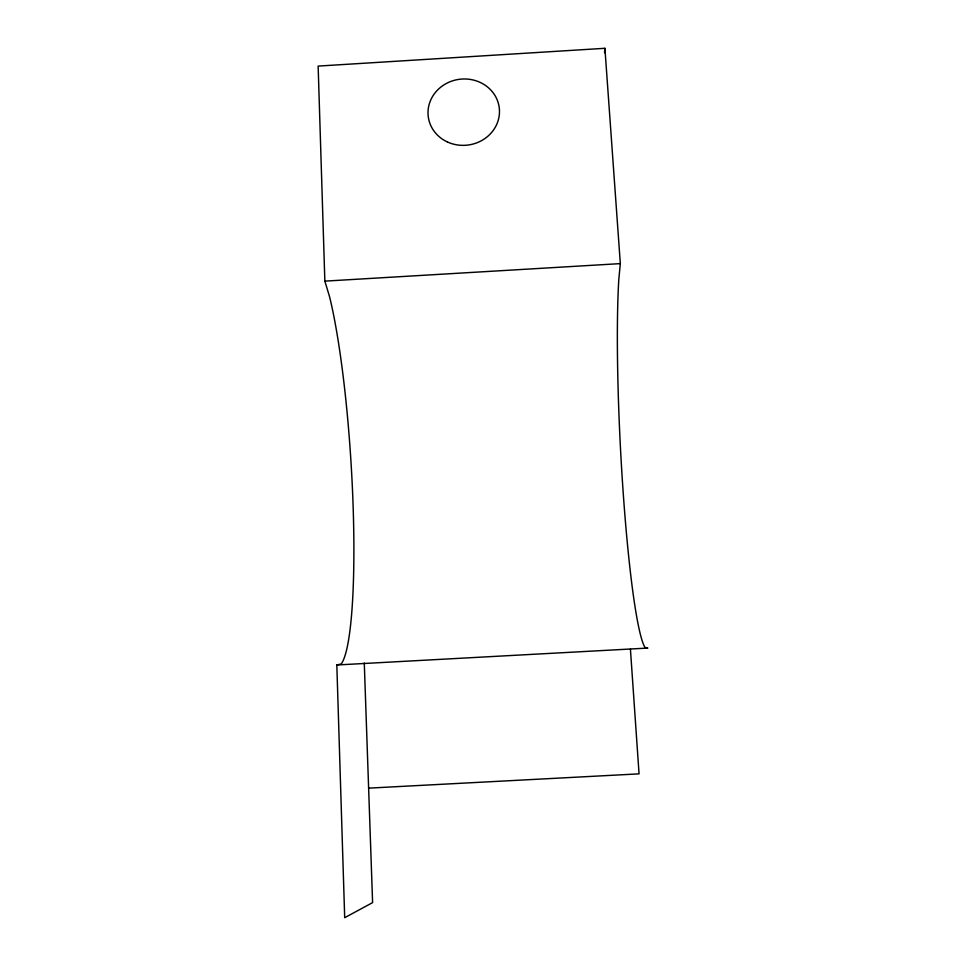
<?xml version="1.0" encoding="UTF-8"?>
<svg xmlns="http://www.w3.org/2000/svg" width="966" height="966" viewBox="0 0 966 966"><rect width="100%" height="100%" fill="white"/><g stroke="black" fill="none" stroke-linecap="round" stroke-linejoin="round"><path stroke-width="1.45" d="M604.511 52.768L604.909 48.3L318.14 66.086L324.854 281.13L329.575 296.767A204.418 26.553 86.4 0 1 353.218 509.179A204.418 26.553 86.4 0 1 341.24 663.944L336.82 664.982L344.693 917.7L372.598 902.618L364.279 662.99M604.909 48.3L620.329 263.621L618.783 279.681A205.227 16.881 87.1 0 0 623.287 493.964A205.227 16.881 87.1 0 0 644.974 647.413L647.86 648.065L336.82 664.982M324.854 281.13L620.329 263.621M368.626 788.147L639.057 773.863L630.412 649.007M447.512 142.014A35.778 33.158 -7 0 0 499.434 109.822A35.778 33.158 -7 0 0 444.288 84.658A35.778 33.158 -7 0 0 447.512 142.014"/></g></svg>
